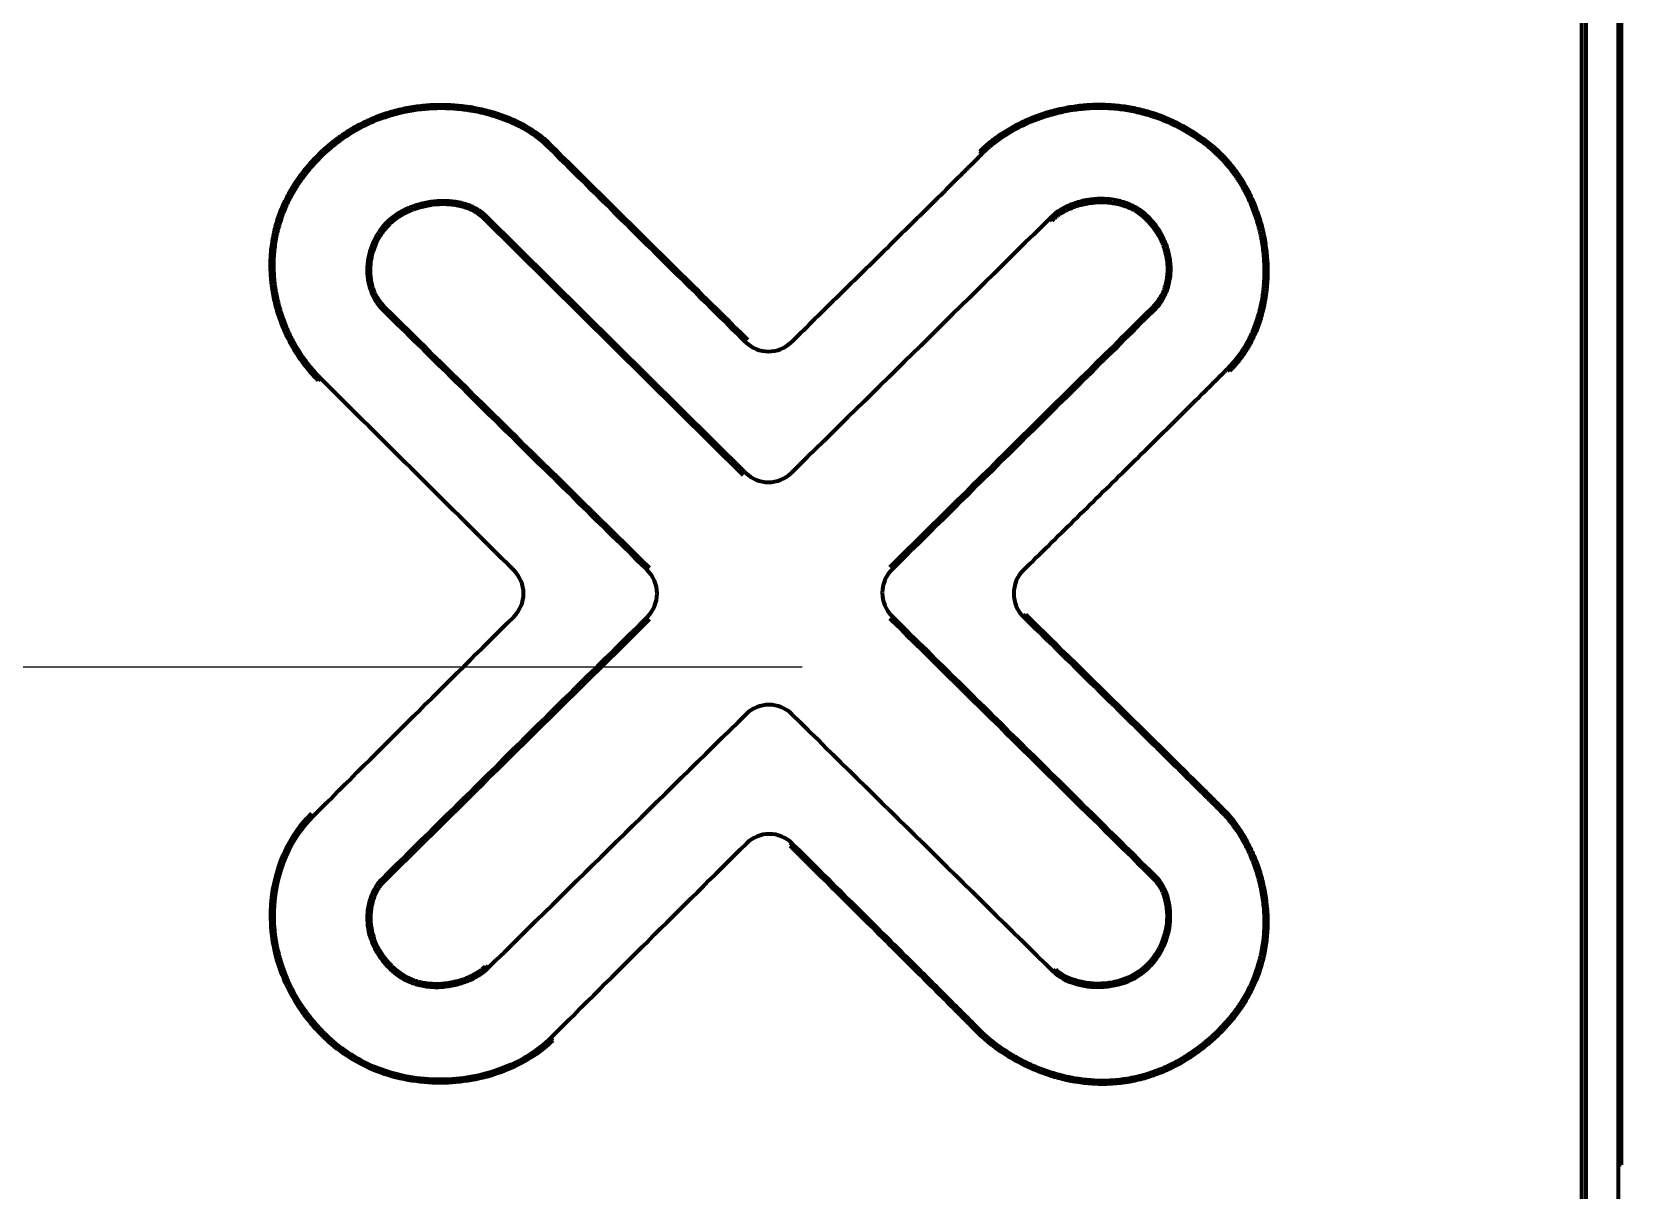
# Model space of a CAD drawing. Header units: inches. Extents: x -3077 to 7201, y 316 to 5463.
# Drawn here: x 3662.25 to 3710.94, y 2040.48 to 2075.95 of the extents above; entities that cross this region are included whole.
import ezdxf

# ---------------------------------------------------------------- set-up
doc = ezdxf.new("R2010")
doc.units = ezdxf.units.IN

# ---------------------------------------------------------------- blocks, each defined once
blk = doc.blocks.new('A$C29D5572B')
at = {"color": 1}
blk.add_line((-50, 0), (50, 0), dxfattribs=at)
blk = doc.blocks.new('A$C0F8E2EAE')
blk.add_blockref('A$C29D5572B', (0, 0))

msp = doc.modelspace()

# ---------------------------------------------------------------- linework, layer by layer
at = {"linetype": 'Continuous', "lineweight": 70}
for p, q in [((3710.888, 2043.256), (3710.888, 2104.256)), ((3710.938, 2104.256), (3710.938, 2043.256)), ((3710.852, 2037.052), (3710.852, 2083.41)), ((3709.727, 2035.481), (3709.727, 2082.031)), ((3709.852, 2081.956), (3709.852, 2035.556)), ((3678.096, 2072.395), (3678.167, 2072.465)), ((3691.366, 2072.218), (3691.295, 2072.288)), ((3698.276, 2072.441), (3698.338, 2072.519)), ((3673.144, 2070.131), (3673.215, 2070.06)), ((3676.163, 2070.316), (3676.093, 2070.243)), ((3684.045, 2062.376), (3676.093, 2070.243)), ((3684.116, 2062.447), (3676.163, 2070.316)), ((3693.437, 2070.234), (3693.509, 2070.164)), ((3696.428, 2070.303), (3696.358, 2070.231)), ((3672.991, 2067.451), (3673.061, 2067.522)), ((3696.66, 2067.451), (3696.59, 2067.522)), ((3671.092, 2065.346), (3671.022, 2065.275)), ((3698.881, 2065.634), (3698.951, 2065.564)), ((3692.628, 2058.037), (3692.698, 2058.109)), ((3698.696, 2052.062), (3698.767, 2052.133)), ((3685.548, 2051.097), (3685.478, 2051.026)), ((3672.959, 2049.988), (3673.03, 2049.917)), ((3696.69, 2050.081), (3696.619, 2050.01)), ((3673.207, 2047.278), (3673.277, 2047.349)), ((3676.224, 2047.278), (3676.153, 2047.349)), ((3693.549, 2047.171), (3693.619, 2047.242)), ((3693.643, 2047.218), (3693.575, 2047.145)), ((3691.265, 2045.41), (3691.193, 2045.34)), ((3678.214, 2045.072), (3678.143, 2045.142)), ((3710.888, 2043.756), (3710.852, 2043.756)), ((3710.888, 2041.256), (3710.888, 2043.256)), ((3710.938, 2043.256), (3710.938, 2041.256)), ((3710.938, 2041.256), (3710.888, 2041.256))]:
    msp.add_line(p, q, dxfattribs=at)
for centre, radius, start, end in [((5105.449, 3511.595), 2026.977, 225.23677, 225.47603), ((5105.449, 3511.595), 2026.877, 225.236811, 225.47603), ((-620.75, 6447.435), 6145.901, 314.481055, 314.584597), ((6902.845, 5341.064), 4598.751, 225.385511, 225.52738), ((6902.845, 5341.064), 4598.651, 225.38552, 225.52738), ((-1957.813, 7778.538), 8036.665, 314.633821, 314.714601), ((-1957.813, 7778.538), 8036.765, 314.633821, 314.714601), ((3684.819, 2067.161), 1, 225.476, 314.4864), ((5679.082, 4081.026), 2845.169, 225.109511, 225.277687), ((3684.819, 2063.158), 1, 225.3071, 314.4811), ((3676.314, 2058.751), 1, 314.7305, 45.2777), ((3680.405, 2058.749), 1, 314.6169, 45.5274), ((3689.305, 2058.773), 1, 134.6338, 225.4217), ((3693.329, 2058.751), 1, 134.4807, 225.5483), ((5921.894, -208.057), 3189.776, 134.730473, 134.885454), ((10438.996, -4790.825), 9621.641, 134.61693, 134.685132), ((10438.996, -4790.825), 9621.541, 134.61693, 134.685132), ((-2924.197, -4652.809), 9421.412, 45.352632, 45.42172), ((-2924.197, -4652.809), 9421.512, 45.352629, 45.42172), ((9127.433, -3486.266), 7767.612, 134.488725, 134.570552), ((3684.832, 2054.345), 1, 45.5065, 134.4887), ((-1702.415, -3429.005), 7687.973, 45.422706, 45.506515), ((3684.844, 2050.387), 1, 45.2645, 134.7135), ((5720.807, -6.038), 2894.791, 134.713518, 134.88081)]:
    msp.add_arc(centre, radius, start, end, dxfattribs=at)
for points, knots in [([(3671.022, 2065.275), (3670.993, 2065.304), (3670.964, 2065.334), (3670.908, 2065.393), (3670.825, 2065.483), (3670.746, 2065.576), (3670.593, 2065.765), (3670.498, 2065.895), (3670.321, 2066.165), (3670.239, 2066.304), (3670.125, 2066.518), (3670.088, 2066.591), (3670.036, 2066.702), (3670.019, 2066.739), (3669.986, 2066.813), (3669.97, 2066.851), (3669.892, 2067.039), (3669.837, 2067.191), (3669.741, 2067.5), (3669.7, 2067.657), (3669.651, 2067.895), (3669.637, 2067.975), (3669.618, 2068.095), (3669.612, 2068.136), (3669.601, 2068.216), (3669.596, 2068.257), (3669.575, 2068.46), (3669.566, 2068.622), (3669.565, 2068.945), (3669.573, 2069.107), (3669.606, 2069.428), (3669.631, 2069.588), (3669.673, 2069.788), (3669.682, 2069.828), (3669.701, 2069.907), (3669.732, 2070.026), (3669.813, 2070.297), (3669.959, 2070.672), (3670.106, 2070.958), (3670.227, 2071.167), (3670.27, 2071.236), (3670.336, 2071.338), (3670.358, 2071.372), (3670.404, 2071.439), (3670.428, 2071.473), (3670.547, 2071.638), (3670.648, 2071.765), (3670.86, 2072.008), (3670.971, 2072.125), (3671.203, 2072.349), (3671.323, 2072.456), (3671.512, 2072.608), (3671.576, 2072.658), (3671.675, 2072.73), (3671.708, 2072.754), (3671.775, 2072.8), (3671.809, 2072.823), (3671.911, 2072.891), (3671.98, 2072.934), (3672.085, 2072.997), (3672.121, 2073.018), (3672.192, 2073.058), (3672.228, 2073.077), (3672.408, 2073.173), (3672.554, 2073.243), (3672.852, 2073.367), (3673.003, 2073.422), (3673.31, 2073.518), (3673.466, 2073.559), (3673.703, 2073.61), (3673.782, 2073.625), (3673.943, 2073.652), (3674.024, 2073.664), (3674.267, 2073.694), (3674.59, 2073.719), (3674.913, 2073.717), (3675.236, 2073.7), (3675.397, 2073.685), (3675.599, 2073.658), (3675.639, 2073.652), (3675.72, 2073.639), (3675.76, 2073.632), (3675.88, 2073.61), (3675.96, 2073.594), (3676.197, 2073.54), (3676.353, 2073.498), (3676.66, 2073.398), (3676.811, 2073.342), (3677.034, 2073.245), (3677.108, 2073.21), (3677.217, 2073.156), (3677.254, 2073.137), (3677.326, 2073.098), (3677.361, 2073.079), (3677.538, 2072.977), (3677.674, 2072.888), (3677.868, 2072.741), (3677.93, 2072.69), (3678.021, 2072.609), (3678.051, 2072.581), (3678.11, 2072.524), (3678.139, 2072.495), (3678.167, 2072.465)], [0, 0, 0, 0, 0.007813, 0.007813, 0.015625, 0.03125, 0.03125, 0.0625, 0.0625, 0.09375, 0.09375, 0.109375, 0.109375, 0.117188, 0.117188, 0.125, 0.125, 0.15625, 0.15625, 0.1875, 0.1875, 0.203125, 0.203125, 0.210938, 0.210938, 0.21875, 0.21875, 0.25, 0.25, 0.28125, 0.28125, 0.3125, 0.3125, 0.320313, 0.320313, 0.328125, 0.34375, 0.375, 0.40625, 0.40625, 0.421875, 0.421875, 0.429687, 0.429687, 0.4375, 0.4375, 0.46875, 0.46875, 0.5, 0.5, 0.53125, 0.53125, 0.546875, 0.546875, 0.554687, 0.554687, 0.5625, 0.5625, 0.578125, 0.578125, 0.585937, 0.585937, 0.59375, 0.59375, 0.625, 0.625, 0.65625, 0.65625, 0.6875, 0.6875, 0.703125, 0.703125, 0.71875, 0.71875, 0.75, 0.78125, 0.78125, 0.8125, 0.8125, 0.820312, 0.820312, 0.828125, 0.828125, 0.84375, 0.84375, 0.875, 0.875, 0.90625, 0.90625, 0.921875, 0.921875, 0.929687, 0.929687, 0.9375, 0.9375, 0.96875, 0.96875, 0.984375, 0.984375, 0.992187, 0.992187, 1, 1, 1, 1]), ([(3671.092, 2065.346), (3671.064, 2065.375), (3671.036, 2065.403), (3670.981, 2065.462), (3670.9, 2065.55), (3670.822, 2065.641), (3670.673, 2065.826), (3670.58, 2065.954), (3670.406, 2066.218), (3670.325, 2066.354), (3670.214, 2066.565), (3670.178, 2066.636), (3670.127, 2066.744), (3670.11, 2066.781), (3670.078, 2066.854), (3670.062, 2066.89), (3669.985, 2067.075), (3669.931, 2067.224), (3669.837, 2067.527), (3669.798, 2067.68), (3669.749, 2067.914), (3669.735, 2067.992), (3669.717, 2068.11), (3669.711, 2068.15), (3669.7, 2068.229), (3669.696, 2068.269), (3669.675, 2068.468), (3669.666, 2068.627), (3669.665, 2068.943), (3669.673, 2069.101), (3669.705, 2069.416), (3669.73, 2069.573), (3669.771, 2069.769), (3669.78, 2069.808), (3669.799, 2069.886), (3669.829, 2070.002), (3669.909, 2070.268), (3670.052, 2070.635), (3670.196, 2070.915), (3670.316, 2071.12), (3670.357, 2071.187), (3670.422, 2071.287), (3670.444, 2071.321), (3670.49, 2071.386), (3670.513, 2071.419), (3670.63, 2071.581), (3670.729, 2071.705), (3670.937, 2071.944), (3671.046, 2072.058), (3671.273, 2072.277), (3671.391, 2072.382), (3671.576, 2072.531), (3671.639, 2072.58), (3671.736, 2072.65), (3671.768, 2072.674), (3671.834, 2072.719), (3671.867, 2072.742), (3671.967, 2072.808), (3672.035, 2072.851), (3672.138, 2072.912), (3672.173, 2072.932), (3672.243, 2072.972), (3672.278, 2072.991), (3672.454, 2073.085), (3672.598, 2073.153), (3673.035, 2073.335), (3673.336, 2073.429), (3673.724, 2073.512), (3673.802, 2073.527), (3673.959, 2073.554), (3674.038, 2073.565), (3674.276, 2073.594), (3674.593, 2073.619), (3674.91, 2073.617), (3675.226, 2073.601), (3675.384, 2073.586), (3675.582, 2073.559), (3675.621, 2073.553), (3675.7, 2073.541), (3675.74, 2073.534), (3675.858, 2073.513), (3675.936, 2073.497), (3676.168, 2073.445), (3676.321, 2073.403), (3676.622, 2073.306), (3676.77, 2073.25), (3676.989, 2073.155), (3677.061, 2073.122), (3677.204, 2073.051), (3677.275, 2073.013), (3677.483, 2072.894), (3677.616, 2072.807), (3677.804, 2072.664), (3677.865, 2072.614), (3677.954, 2072.535), (3677.983, 2072.508), (3678.04, 2072.453), (3678.068, 2072.424), (3678.096, 2072.395)], [0, 0, 0, 0, 0.007812, 0.007812, 0.015625, 0.03125, 0.03125, 0.0625, 0.0625, 0.09375, 0.09375, 0.109375, 0.109375, 0.117187, 0.117187, 0.125, 0.125, 0.15625, 0.15625, 0.1875, 0.1875, 0.203125, 0.203125, 0.210937, 0.210937, 0.21875, 0.21875, 0.25, 0.25, 0.28125, 0.28125, 0.3125, 0.3125, 0.320312, 0.320312, 0.328125, 0.34375, 0.375, 0.40625, 0.40625, 0.421875, 0.421875, 0.429687, 0.429687, 0.4375, 0.4375, 0.46875, 0.46875, 0.5, 0.5, 0.53125, 0.53125, 0.546875, 0.546875, 0.554687, 0.554687, 0.5625, 0.5625, 0.578125, 0.578125, 0.585937, 0.585937, 0.59375, 0.59375, 0.625, 0.625, 0.6875, 0.6875, 0.703125, 0.703125, 0.71875, 0.71875, 0.75, 0.78125, 0.78125, 0.8125, 0.8125, 0.820312, 0.820312, 0.828125, 0.828125, 0.84375, 0.84375, 0.875, 0.875, 0.90625, 0.90625, 0.921875, 0.921875, 0.9375, 0.9375, 0.96875, 0.96875, 0.984375, 0.984375, 0.992187, 0.992187, 1, 1, 1, 1]), ([(3691.295, 2072.288), (3691.352, 2072.346), (3691.411, 2072.401), (3691.501, 2072.482), (3691.532, 2072.509), (3691.594, 2072.56), (3691.625, 2072.586), (3691.782, 2072.711), (3691.913, 2072.803), (3692.181, 2072.974), (3692.319, 2073.052), (3692.603, 2073.197), (3692.749, 2073.263), (3692.973, 2073.353), (3693.048, 2073.381), (3693.2, 2073.434), (3693.276, 2073.459), (3693.506, 2073.528), (3693.66, 2073.568), (3693.971, 2073.634), (3694.285, 2073.686), (3694.603, 2073.712), (3694.804, 2073.719), (3694.844, 2073.72), (3694.925, 2073.721), (3694.965, 2073.721), (3695.086, 2073.72), (3695.166, 2073.717), (3695.406, 2073.704), (3695.565, 2073.689), (3695.88, 2073.643), (3696.192, 2073.584), (3696.5, 2073.496), (3696.691, 2073.431), (3696.73, 2073.418), (3696.805, 2073.391), (3696.919, 2073.348), (3697.105, 2073.271), (3697.25, 2073.203), (3697.395, 2073.131), (3697.466, 2073.094), (3697.819, 2072.899), (3698.086, 2072.72), (3698.338, 2072.519)], [0, 0, 0, 0, 0.03125, 0.03125, 0.046875, 0.046875, 0.0625, 0.0625, 0.125, 0.125, 0.1875, 0.1875, 0.25, 0.25, 0.28125, 0.28125, 0.3125, 0.3125, 0.375, 0.375, 0.4375, 0.5, 0.5, 0.515625, 0.515625, 0.53125, 0.53125, 0.5625, 0.5625, 0.625, 0.625, 0.6875, 0.75, 0.75, 0.765625, 0.765625, 0.78125, 0.8125, 0.84375, 0.84375, 0.875, 0.875, 1, 1, 1, 1]), ([(3691.366, 2072.218), (3691.422, 2072.274), (3691.48, 2072.329), (3691.569, 2072.408), (3691.599, 2072.434), (3691.659, 2072.485), (3691.69, 2072.51), (3691.844, 2072.632), (3691.972, 2072.722), (3692.236, 2072.89), (3692.372, 2072.967), (3692.65, 2073.108), (3692.793, 2073.173), (3693.013, 2073.261), (3693.087, 2073.289), (3693.236, 2073.341), (3693.311, 2073.365), (3693.536, 2073.433), (3693.687, 2073.472), (3693.992, 2073.536), (3694.3, 2073.587), (3694.613, 2073.612), (3694.809, 2073.619), (3694.849, 2073.62), (3694.928, 2073.621), (3694.968, 2073.621), (3695.086, 2073.62), (3695.165, 2073.617), (3695.4, 2073.605), (3695.555, 2073.589), (3695.864, 2073.544), (3696.171, 2073.486), (3696.473, 2073.399), (3696.661, 2073.336), (3696.698, 2073.323), (3696.773, 2073.296), (3696.884, 2073.255), (3697.066, 2073.179), (3697.209, 2073.112), (3697.351, 2073.042), (3697.421, 2073.005), (3697.767, 2072.814), (3698.028, 2072.638), (3698.276, 2072.441)], [0, 0, 0, 0, 0.03125, 0.03125, 0.046875, 0.046875, 0.0625, 0.0625, 0.125, 0.125, 0.1875, 0.1875, 0.25, 0.25, 0.28125, 0.28125, 0.3125, 0.3125, 0.375, 0.375, 0.4375, 0.5, 0.5, 0.515625, 0.515625, 0.53125, 0.53125, 0.5625, 0.5625, 0.625, 0.625, 0.6875, 0.75, 0.75, 0.765625, 0.765625, 0.78125, 0.8125, 0.84375, 0.84375, 0.875, 0.875, 1, 1, 1, 1]), ([(3685.52, 2066.447), (3686.008, 2066.927), (3686.496, 2067.407), (3687.473, 2068.367), (3687.961, 2068.847), (3688.936, 2069.808), (3689.423, 2070.288), (3690.154, 2071.01), (3690.397, 2071.251), (3690.761, 2071.613), (3690.883, 2071.733), (3691.064, 2071.915), (3691.125, 2071.975), (3691.246, 2072.096), (3691.306, 2072.157), (3691.366, 2072.218)], [0, 0, 0, 0, 0.25, 0.25, 0.5, 0.5, 0.75, 0.75, 0.875, 0.875, 0.9375, 0.9375, 0.96875, 0.96875, 1, 1, 1, 1]), ([(3698.276, 2072.441), (3698.402, 2072.341), (3698.52, 2072.235), (3698.742, 2072.01), (3698.847, 2071.892), (3698.995, 2071.706), (3699.066, 2071.611), (3699.134, 2071.513), (3699.178, 2071.446), (3699.2, 2071.413), (3699.307, 2071.244), (3699.384, 2071.106), (3699.526, 2070.825), (3699.589, 2070.681), (3699.703, 2070.387), (3699.754, 2070.238), (3699.819, 2070.009), (3699.839, 2069.933), (3699.867, 2069.816), (3699.876, 2069.777), (3699.893, 2069.7), (3699.901, 2069.661), (3699.938, 2069.466), (3699.984, 2069.153), (3700.002, 2068.838), (3700.006, 2068.523), (3700, 2068.365), (3699.985, 2068.167), (3699.981, 2068.128), (3699.973, 2068.048), (3699.968, 2068.009), (3699.953, 2067.89), (3699.94, 2067.811), (3699.898, 2067.575), (3699.862, 2067.421), (3699.775, 2067.117), (3699.723, 2066.968), (3699.602, 2066.677), (3699.533, 2066.534), (3699.435, 2066.36), (3699.415, 2066.325), (3699.373, 2066.257), (3699.31, 2066.156), (3699.241, 2066.058), (3699.098, 2065.868), (3698.994, 2065.748), (3698.881, 2065.634)], [0, 0, 0, 0, 0.0625, 0.0625, 0.125, 0.125, 0.15625, 0.171875, 0.171875, 0.1875, 0.1875, 0.25, 0.25, 0.3125, 0.3125, 0.375, 0.375, 0.40625, 0.40625, 0.421875, 0.421875, 0.4375, 0.4375, 0.5, 0.5625, 0.5625, 0.625, 0.625, 0.640625, 0.640625, 0.65625, 0.65625, 0.6875, 0.6875, 0.75, 0.75, 0.8125, 0.8125, 0.875, 0.875, 0.890625, 0.890625, 0.90625, 0.9375, 0.9375, 1, 1, 1, 1]), ([(3698.338, 2072.519), (3698.467, 2072.417), (3698.587, 2072.309), (3698.815, 2072.079), (3698.922, 2071.958), (3699.073, 2071.768), (3699.146, 2071.671), (3699.215, 2071.571), (3699.261, 2071.503), (3699.283, 2071.469), (3699.392, 2071.297), (3699.472, 2071.156), (3699.616, 2070.867), (3699.681, 2070.72), (3699.798, 2070.421), (3699.849, 2070.268), (3699.916, 2070.034), (3699.937, 2069.956), (3699.965, 2069.837), (3699.974, 2069.797), (3699.991, 2069.717), (3699.999, 2069.678), (3700.037, 2069.478), (3700.084, 2069.159), (3700.102, 2068.837), (3700.106, 2068.515), (3700.1, 2068.354), (3700.083, 2068.151), (3700.08, 2068.111), (3700.071, 2068.029), (3700.066, 2067.989), (3700.056, 2067.908), (3700.05, 2067.868), (3700.037, 2067.787), (3700.031, 2067.747), (3699.994, 2067.546), (3699.957, 2067.388), (3699.867, 2067.078), (3699.814, 2066.926), (3699.69, 2066.628), (3699.619, 2066.483), (3699.519, 2066.305), (3699.498, 2066.269), (3699.456, 2066.2), (3699.39, 2066.096), (3699.32, 2065.997), (3699.174, 2065.802), (3699.067, 2065.679), (3698.951, 2065.564)], [0, 0, 0, 0, 0.0625, 0.0625, 0.125, 0.125, 0.15625, 0.171875, 0.171875, 0.1875, 0.1875, 0.25, 0.25, 0.3125, 0.3125, 0.375, 0.375, 0.40625, 0.40625, 0.421875, 0.421875, 0.4375, 0.4375, 0.5, 0.5625, 0.5625, 0.625, 0.625, 0.640625, 0.640625, 0.65625, 0.65625, 0.671875, 0.671875, 0.6875, 0.6875, 0.75, 0.75, 0.8125, 0.8125, 0.875, 0.875, 0.890625, 0.890625, 0.90625, 0.9375, 0.9375, 1, 1, 1, 1]), ([(3676.163, 2070.316), (3676.161, 2070.317), (3676.159, 2070.318), (3676.156, 2070.321), (3676.151, 2070.326), (3676.14, 2070.336), (3676.117, 2070.356), (3676.071, 2070.394), (3676.03, 2070.425), (3675.946, 2070.484), (3675.888, 2070.519), (3675.797, 2070.566), (3675.766, 2070.581), (3675.703, 2070.609), (3675.671, 2070.623), (3675.575, 2070.659), (3675.51, 2070.679), (3675.378, 2070.713), (3675.312, 2070.727), (3675.177, 2070.749), (3675.11, 2070.756), (3675.007, 2070.763), (3674.972, 2070.765), (3674.904, 2070.767), (3674.869, 2070.767), (3674.766, 2070.766), (3674.697, 2070.762), (3674.561, 2070.75), (3674.425, 2070.733), (3674.292, 2070.706), (3674.159, 2070.675), (3674.094, 2070.657), (3673.996, 2070.626), (3673.964, 2070.615), (3673.899, 2070.592), (3673.867, 2070.579), (3673.771, 2070.541), (3673.709, 2070.513), (3673.587, 2070.452), (3673.527, 2070.419), (3673.411, 2070.348), (3673.354, 2070.309), (3673.272, 2070.246), (3673.246, 2070.224), (3673.194, 2070.179), (3673.168, 2070.155), (3673.144, 2070.131)], [0, 0, 0, 0, 0.001953, 0.001953, 0.003906, 0.007812, 0.015625, 0.03125, 0.0625, 0.0625, 0.125, 0.125, 0.15625, 0.15625, 0.1875, 0.1875, 0.25, 0.25, 0.3125, 0.3125, 0.375, 0.375, 0.40625, 0.40625, 0.4375, 0.4375, 0.5, 0.5, 0.5625, 0.625, 0.625, 0.6875, 0.6875, 0.71875, 0.71875, 0.75, 0.75, 0.8125, 0.8125, 0.875, 0.875, 0.9375, 0.9375, 0.96875, 0.96875, 1, 1, 1, 1]), ([(3676.093, 2070.243), (3676.045, 2070.288), (3675.994, 2070.329), (3675.887, 2070.403), (3675.831, 2070.436), (3675.744, 2070.481), (3675.714, 2070.495), (3675.654, 2070.521), (3675.623, 2070.534), (3675.532, 2070.568), (3675.47, 2070.587), (3675.344, 2070.619), (3675.281, 2070.631), (3675.153, 2070.651), (3675.088, 2070.658), (3674.99, 2070.664), (3674.957, 2070.666), (3674.892, 2070.667), (3674.859, 2070.667), (3674.761, 2070.666), (3674.695, 2070.662), (3674.5, 2070.644), (3674.372, 2070.623), (3674.183, 2070.577), (3674.12, 2070.56), (3674.027, 2070.531), (3673.996, 2070.52), (3673.935, 2070.498), (3673.904, 2070.487), (3673.813, 2070.45), (3673.753, 2070.424), (3673.637, 2070.366), (3673.58, 2070.334), (3673.469, 2070.266), (3673.415, 2070.23), (3673.337, 2070.17), (3673.312, 2070.149), (3673.262, 2070.106), (3673.238, 2070.083), (3673.215, 2070.06)], [0, 0, 0, 0, 0.0625, 0.0625, 0.125, 0.125, 0.15625, 0.15625, 0.1875, 0.1875, 0.25, 0.25, 0.3125, 0.3125, 0.375, 0.375, 0.40625, 0.40625, 0.4375, 0.4375, 0.5, 0.5, 0.625, 0.625, 0.6875, 0.6875, 0.71875, 0.71875, 0.75, 0.75, 0.8125, 0.8125, 0.875, 0.875, 0.9375, 0.9375, 0.96875, 0.96875, 1, 1, 1, 1]), ([(3696.428, 2070.303), (3696.331, 2070.398), (3696.224, 2070.479), (3696.079, 2070.566), (3696.049, 2070.583), (3695.989, 2070.614), (3695.959, 2070.629), (3695.867, 2070.671), (3695.805, 2070.695), (3695.679, 2070.738), (3695.615, 2070.756), (3695.517, 2070.779), (3695.484, 2070.786), (3695.418, 2070.799), (3695.384, 2070.804), (3695.284, 2070.818), (3695.15, 2070.831), (3695.015, 2070.833), (3694.914, 2070.83), (3694.88, 2070.828), (3694.812, 2070.824), (3694.779, 2070.821), (3694.679, 2070.81), (3694.612, 2070.801), (3694.481, 2070.776), (3694.415, 2070.761), (3694.286, 2070.727), (3694.222, 2070.707), (3694.126, 2070.672), (3694.094, 2070.66), (3694.032, 2070.635), (3694.001, 2070.621), (3693.91, 2070.579), (3693.85, 2070.548), (3693.735, 2070.48), (3693.679, 2070.443), (3693.611, 2070.392), (3693.598, 2070.381), (3693.571, 2070.36), (3693.532, 2070.327), (3693.495, 2070.293), (3693.472, 2070.269)], [0, 0, 0, 0, 0.125, 0.125, 0.15625, 0.15625, 0.1875, 0.1875, 0.25, 0.25, 0.3125, 0.3125, 0.34375, 0.34375, 0.375, 0.375, 0.4375, 0.5, 0.5, 0.53125, 0.53125, 0.5625, 0.5625, 0.625, 0.625, 0.6875, 0.6875, 0.75, 0.75, 0.78125, 0.78125, 0.8125, 0.8125, 0.875, 0.875, 0.9375, 0.9375, 0.953125, 0.953125, 0.96875, 1, 1, 1, 1]), ([(3693.509, 2070.164), (3693.52, 2070.176), (3693.531, 2070.188), (3693.554, 2070.211), (3693.59, 2070.245), (3693.627, 2070.277), (3693.678, 2070.318), (3693.705, 2070.337), (3693.758, 2070.375), (3693.785, 2070.392), (3693.868, 2070.443), (3693.925, 2070.474), (3694.042, 2070.531), (3694.102, 2070.556), (3694.194, 2070.591), (3694.224, 2070.601), (3694.286, 2070.622), (3694.317, 2070.631), (3694.411, 2070.657), (3694.474, 2070.672), (3694.601, 2070.697), (3694.665, 2070.708), (3694.762, 2070.719), (3694.794, 2070.722), (3694.859, 2070.727), (3694.892, 2070.729), (3694.989, 2070.733), (3695.12, 2070.732), (3695.25, 2070.721), (3695.347, 2070.709), (3695.379, 2070.704), (3695.443, 2070.692), (3695.475, 2070.686), (3695.57, 2070.665), (3695.632, 2070.648), (3695.755, 2070.607), (3695.815, 2070.584), (3695.904, 2070.545), (3695.933, 2070.53), (3695.991, 2070.501), (3696.02, 2070.485), (3696.161, 2070.402), (3696.264, 2070.323), (3696.358, 2070.231)], [0, 0, 0, 0, 0.015625, 0.015625, 0.03125, 0.0625, 0.0625, 0.09375, 0.09375, 0.125, 0.125, 0.1875, 0.1875, 0.25, 0.25, 0.28125, 0.28125, 0.3125, 0.3125, 0.375, 0.375, 0.4375, 0.4375, 0.46875, 0.46875, 0.5, 0.5, 0.5625, 0.625, 0.625, 0.65625, 0.65625, 0.6875, 0.6875, 0.75, 0.75, 0.8125, 0.8125, 0.84375, 0.84375, 0.875, 0.875, 1, 1, 1, 1]), ([(3673.144, 2070.131), (3673.056, 2070.043), (3672.977, 2069.948), (3672.888, 2069.821), (3672.871, 2069.795), (3672.837, 2069.743), (3672.821, 2069.716), (3672.775, 2069.636), (3672.747, 2069.581), (3672.669, 2069.414), (3672.627, 2069.299), (3672.587, 2069.149), (3672.58, 2069.119), (3672.566, 2069.058), (3672.56, 2069.028), (3672.545, 2068.937), (3672.529, 2068.815), (3672.525, 2068.692), (3672.526, 2068.569), (3672.529, 2068.507), (3672.539, 2068.415), (3672.543, 2068.384), (3672.553, 2068.322), (3672.558, 2068.292), (3672.571, 2068.231), (3672.578, 2068.201), (3672.594, 2068.141), (3672.603, 2068.111), (3672.631, 2068.023), (3672.653, 2067.965), (3672.703, 2067.853), (3672.731, 2067.798), (3672.779, 2067.719), (3672.795, 2067.693), (3672.83, 2067.641), (3672.849, 2067.616), (3672.906, 2067.542), (3672.947, 2067.495), (3672.991, 2067.451)], [0, 0, 0, 0, 0.125, 0.125, 0.15625, 0.15625, 0.1875, 0.1875, 0.25, 0.25, 0.375, 0.375, 0.40625, 0.40625, 0.4375, 0.4375, 0.5, 0.5625, 0.5625, 0.625, 0.625, 0.65625, 0.65625, 0.6875, 0.6875, 0.71875, 0.71875, 0.75, 0.75, 0.8125, 0.8125, 0.875, 0.875, 0.90625, 0.90625, 0.9375, 0.9375, 1, 1, 1, 1]), ([(3696.358, 2070.231), (3696.404, 2070.187), (3696.447, 2070.141), (3696.53, 2070.047), (3696.57, 2069.998), (3696.682, 2069.848), (3696.748, 2069.742), (3696.82, 2069.602), (3696.834, 2069.573), (3696.86, 2069.516), (3696.873, 2069.487), (3696.908, 2069.4), (3696.929, 2069.341), (3696.985, 2069.162), (3697.011, 2069.04), (3697.03, 2068.883), (3697.033, 2068.852), (3697.037, 2068.789), (3697.039, 2068.757), (3697.041, 2068.663), (3697.039, 2068.6), (3697.032, 2068.506), (3697.029, 2068.475), (3697.021, 2068.412), (3697.016, 2068.381), (3696.999, 2068.288), (3696.984, 2068.227), (3696.949, 2068.107), (3696.928, 2068.048), (3696.891, 2067.962), (3696.871, 2067.92), (3696.849, 2067.878), (3696.834, 2067.85), (3696.826, 2067.836), (3696.787, 2067.767), (3696.717, 2067.662), (3696.634, 2067.567), (3696.589, 2067.522)], [0, 0, 0, 0, 0.0625, 0.0625, 0.125, 0.125, 0.25, 0.25, 0.28125, 0.28125, 0.3125, 0.3125, 0.375, 0.375, 0.5, 0.5, 0.53125, 0.53125, 0.5625, 0.5625, 0.625, 0.625, 0.65625, 0.65625, 0.6875, 0.6875, 0.75, 0.75, 0.8125, 0.8125, 0.84375, 0.859375, 0.859375, 0.875, 0.875, 0.9375, 1, 1, 1, 1]), ([(3696.659, 2067.451), (3696.707, 2067.499), (3696.794, 2067.598), (3696.868, 2067.709), (3696.91, 2067.781), (3696.918, 2067.795), (3696.934, 2067.824), (3696.957, 2067.869), (3696.978, 2067.913), (3697.018, 2068.004), (3697.04, 2068.066), (3697.078, 2068.191), (3697.094, 2068.255), (3697.112, 2068.353), (3697.118, 2068.386), (3697.127, 2068.452), (3697.13, 2068.485), (3697.138, 2068.584), (3697.141, 2068.65), (3697.139, 2068.749), (3697.138, 2068.783), (3697.133, 2068.849), (3697.13, 2068.882), (3697.112, 2069.047), (3697.084, 2069.176), (3697.027, 2069.365), (3697.005, 2069.427), (3696.968, 2069.518), (3696.955, 2069.549), (3696.927, 2069.609), (3696.913, 2069.639), (3696.838, 2069.787), (3696.768, 2069.899), (3696.65, 2070.057), (3696.609, 2070.109), (3696.522, 2070.208), (3696.476, 2070.257), (3696.428, 2070.303)], [0, 0, 0, 0, 0.0625, 0.125, 0.125, 0.140625, 0.140625, 0.15625, 0.1875, 0.1875, 0.25, 0.25, 0.3125, 0.3125, 0.34375, 0.34375, 0.375, 0.375, 0.4375, 0.4375, 0.46875, 0.46875, 0.5, 0.5, 0.625, 0.625, 0.6875, 0.6875, 0.71875, 0.71875, 0.75, 0.75, 0.875, 0.875, 0.9375, 0.9375, 1, 1, 1, 1]), ([(3673.061, 2067.522), (3673.02, 2067.564), (3672.981, 2067.608), (3672.927, 2067.678), (3672.91, 2067.702), (3672.877, 2067.751), (3672.861, 2067.776), (3672.816, 2067.851), (3672.79, 2067.903), (3672.743, 2068.009), (3672.722, 2068.064), (3672.696, 2068.148), (3672.688, 2068.176), (3672.673, 2068.233), (3672.667, 2068.262), (3672.655, 2068.319), (3672.65, 2068.348), (3672.641, 2068.407), (3672.637, 2068.436), (3672.628, 2068.524), (3672.625, 2068.582), (3672.625, 2068.698), (3672.63, 2068.815), (3672.645, 2068.93), (3672.66, 2069.016), (3672.666, 2069.045), (3672.679, 2069.102), (3672.686, 2069.131), (3672.724, 2069.273), (3672.764, 2069.382), (3672.838, 2069.54), (3672.865, 2069.592), (3672.909, 2069.668), (3672.924, 2069.693), (3672.956, 2069.743), (3672.972, 2069.767), (3673.056, 2069.887), (3673.131, 2069.977), (3673.215, 2070.06)], [0, 0, 0, 0, 0.0625, 0.0625, 0.09375, 0.09375, 0.125, 0.125, 0.1875, 0.1875, 0.25, 0.25, 0.28125, 0.28125, 0.3125, 0.3125, 0.34375, 0.34375, 0.375, 0.375, 0.4375, 0.4375, 0.5, 0.5625, 0.5625, 0.59375, 0.59375, 0.625, 0.625, 0.75, 0.75, 0.8125, 0.8125, 0.84375, 0.84375, 0.875, 0.875, 1, 1, 1, 1]), ([(3698.881, 2065.634), (3698.751, 2065.505), (3698.622, 2065.376), (3698.362, 2065.117), (3698.233, 2064.988), (3697.843, 2064.602), (3697.063, 2063.829), (3696.281, 2063.058), (3695.238, 2062.031), (3694.716, 2061.517), (3693.672, 2060.49), (3693.15, 2059.977), (3692.628, 2059.464)], [0, 0, 0, 0, 0.0625, 0.0625, 0.125, 0.125, 0.25, 0.5, 0.5, 0.75, 0.75, 1, 1, 1, 1]), ([(3692.628, 2058.037), (3693.642, 2057.043), (3694.654, 2056.049), (3696.172, 2054.556), (3696.678, 2054.058), (3697.436, 2053.311), (3697.815, 2052.937), (3698.193, 2052.563), (3698.445, 2052.313), (3698.571, 2052.188), (3698.696, 2052.062)], [0, 0, 0, 0, 0.5, 0.5, 0.75, 0.75, 0.875, 0.9375, 0.9375, 1, 1, 1, 1]), ([(3692.698, 2058.109), (3693.712, 2057.114), (3694.725, 2056.12), (3696.243, 2054.627), (3696.749, 2054.129), (3697.507, 2053.382), (3697.885, 2053.008), (3698.264, 2052.634), (3698.516, 2052.384), (3698.641, 2052.259), (3698.767, 2052.133)], [0, 0, 0, 0, 0.5, 0.5, 0.75, 0.75, 0.875, 0.9375, 0.9375, 1, 1, 1, 1]), ([(3698.767, 2052.133), (3698.826, 2052.074), (3698.883, 2052.012), (3698.965, 2051.917), (3698.992, 2051.885), (3699.045, 2051.82), (3699.07, 2051.788), (3699.196, 2051.622), (3699.288, 2051.484), (3699.458, 2051.201), (3699.535, 2051.054), (3699.641, 2050.829), (3699.674, 2050.752), (3699.722, 2050.637), (3699.737, 2050.598), (3699.767, 2050.52), (3699.782, 2050.481), (3699.852, 2050.285), (3699.9, 2050.127), (3699.982, 2049.807), (3700.016, 2049.645), (3700.054, 2049.399), (3700.065, 2049.317), (3700.079, 2049.193), (3700.083, 2049.151), (3700.09, 2049.068), (3700.093, 2049.026), (3700.105, 2048.818), (3700.106, 2048.653), (3700.092, 2048.322), (3700.077, 2048.158), (3700.041, 2047.912), (3700.019, 2047.79), (3699.993, 2047.668), (3699.974, 2047.586), (3699.964, 2047.546), (3699.869, 2047.182), (3699.751, 2046.873), (3699.526, 2046.432), (3699.443, 2046.288), (3699.329, 2046.113), (3699.305, 2046.078), (3699.258, 2046.01), (3699.186, 2045.908), (3699.111, 2045.81), (3698.956, 2045.617), (3698.847, 2045.495), (3698.619, 2045.26), (3698.5, 2045.147), (3698.252, 2044.932), (3698.124, 2044.828), (3697.924, 2044.681), (3697.857, 2044.633), (3697.718, 2044.54), (3697.648, 2044.495), (3697.541, 2044.43), (3697.505, 2044.409), (3697.433, 2044.368), (3697.397, 2044.347), (3697.287, 2044.288), (3697.213, 2044.25), (3696.99, 2044.142), (3696.838, 2044.078), (3696.529, 2043.965), (3696.372, 2043.917), (3696.132, 2043.857), (3696.011, 2043.83), (3695.888, 2043.807), (3695.806, 2043.793), (3695.765, 2043.787), (3695.559, 2043.758), (3695.394, 2043.744), (3695.066, 2043.731), (3694.738, 2043.736), (3694.41, 2043.772), (3694.206, 2043.805), (3694.165, 2043.812), (3694.083, 2043.827), (3694.042, 2043.835), (3693.92, 2043.861), (3693.839, 2043.879), (3693.599, 2043.941), (3693.441, 2043.989), (3693.13, 2044.098), (3692.978, 2044.16), (3692.677, 2044.295), (3692.529, 2044.369), (3692.347, 2044.47), (3692.311, 2044.491), (3692.239, 2044.533), (3692.132, 2044.597), (3692.028, 2044.664), (3691.822, 2044.802), (3691.689, 2044.901), (3691.497, 2045.057), (3691.435, 2045.111), (3691.312, 2045.223), (3691.252, 2045.28), (3691.193, 2045.34)], [0, 0, 0, 0, 0.015625, 0.015625, 0.023437, 0.023437, 0.03125, 0.03125, 0.0625, 0.0625, 0.09375, 0.09375, 0.109375, 0.109375, 0.117187, 0.117187, 0.125, 0.125, 0.15625, 0.15625, 0.1875, 0.1875, 0.203125, 0.203125, 0.210937, 0.210937, 0.21875, 0.21875, 0.25, 0.25, 0.28125, 0.28125, 0.296875, 0.304687, 0.304687, 0.3125, 0.3125, 0.375, 0.375, 0.40625, 0.40625, 0.414062, 0.414062, 0.421875, 0.4375, 0.4375, 0.46875, 0.46875, 0.5, 0.5, 0.53125, 0.53125, 0.546875, 0.546875, 0.5625, 0.5625, 0.570312, 0.570312, 0.578125, 0.578125, 0.59375, 0.59375, 0.625, 0.625, 0.65625, 0.65625, 0.671875, 0.679687, 0.679687, 0.6875, 0.6875, 0.71875, 0.71875, 0.75, 0.78125, 0.78125, 0.789062, 0.789062, 0.796875, 0.796875, 0.8125, 0.8125, 0.84375, 0.84375, 0.875, 0.875, 0.90625, 0.90625, 0.914062, 0.914062, 0.921875, 0.9375, 0.9375, 0.96875, 0.96875, 0.984375, 0.984375, 1, 1, 1, 1]), ([(3678.214, 2045.072), (3677.801, 2044.66), (3676.739, 2044.025), (3674.867, 2043.659), (3673.201, 2043.908), (3672.118, 2044.439), (3671.614, 2044.799), (3671.343, 2045.027), (3671.155, 2045.207), (3670.978, 2045.391), (3670.758, 2045.641), (3670.402, 2046.105), (3669.988, 2046.833), (3669.668, 2047.786), (3669.432, 2049.637), (3669.973, 2051.184), (3670.825, 2052.03)], [0, 0, 0, 0, 0.113505, 0.237483, 0.367791, 0.436884, 0.471431, 0.488704, 0.505977, 0.522291, 0.538605, 0.571232, 0.636486, 0.701741, 0.766995, 1, 1, 1, 1]), ([(3671.224, 2045.283), (3671.166, 2045.34), (3671.052, 2045.458), (3670.835, 2045.705), (3670.486, 2046.16), (3670.08, 2046.874), (3669.766, 2047.809), (3669.535, 2049.622), (3670.065, 2051.135), (3670.896, 2051.96)], [0, 0, 0, 0, 0.033022, 0.066044, 0.132088, 0.264176, 0.396264, 0.528352, 1, 1, 1, 1]), ([(3698.696, 2052.062), (3698.754, 2052.004), (3698.81, 2051.944), (3698.891, 2051.851), (3698.917, 2051.819), (3698.968, 2051.756), (3698.994, 2051.724), (3699.117, 2051.561), (3699.207, 2051.426), (3699.372, 2051.148), (3699.448, 2051.004), (3699.552, 2050.783), (3699.584, 2050.708), (3699.647, 2050.557), (3699.676, 2050.48), (3699.758, 2050.25), (3699.805, 2050.095), (3699.885, 2049.781), (3699.918, 2049.622), (3699.956, 2049.382), (3699.967, 2049.301), (3699.984, 2049.138), (3699.991, 2049.057), (3700.005, 2048.812), (3700.006, 2048.65), (3699.992, 2048.326), (3699.977, 2048.165), (3699.941, 2047.924), (3699.92, 2047.804), (3699.894, 2047.684), (3699.876, 2047.605), (3699.866, 2047.565), (3699.772, 2047.208), (3699.656, 2046.906), (3699.435, 2046.474), (3699.353, 2046.333), (3699.241, 2046.162), (3699.218, 2046.128), (3699.171, 2046.06), (3699.101, 2045.961), (3699.027, 2045.864), (3698.875, 2045.676), (3698.768, 2045.556), (3698.544, 2045.326), (3698.427, 2045.216), (3698.184, 2045.005), (3698.058, 2044.904), (3697.862, 2044.76), (3697.796, 2044.713), (3697.66, 2044.622), (3697.591, 2044.578), (3697.487, 2044.514), (3697.451, 2044.494), (3697.381, 2044.453), (3697.345, 2044.433), (3697.237, 2044.375), (3697.165, 2044.338), (3696.946, 2044.232), (3696.797, 2044.169), (3696.494, 2044.059), (3696.34, 2044.012), (3696.105, 2043.953), (3695.986, 2043.927), (3695.866, 2043.905), (3695.785, 2043.891), (3695.745, 2043.885), (3695.543, 2043.857), (3695.382, 2043.843), (3695.06, 2043.831), (3694.738, 2043.836), (3694.417, 2043.872), (3694.217, 2043.905), (3694.177, 2043.912), (3694.097, 2043.926), (3694.057, 2043.934), (3693.937, 2043.959), (3693.858, 2043.978), (3693.622, 2044.038), (3693.467, 2044.086), (3693.163, 2044.193), (3693.013, 2044.253), (3692.719, 2044.386), (3692.574, 2044.459), (3692.395, 2044.558), (3692.36, 2044.578), (3692.29, 2044.619), (3692.185, 2044.682), (3692.083, 2044.748), (3691.881, 2044.883), (3691.751, 2044.98), (3691.563, 2045.133), (3691.501, 2045.186), (3691.381, 2045.295), (3691.322, 2045.351), (3691.265, 2045.41)], [0, 0, 0, 0, 0.015625, 0.015625, 0.023438, 0.023438, 0.03125, 0.03125, 0.0625, 0.0625, 0.09375, 0.09375, 0.109375, 0.109375, 0.125, 0.125, 0.15625, 0.15625, 0.1875, 0.1875, 0.203125, 0.203125, 0.21875, 0.21875, 0.25, 0.25, 0.28125, 0.28125, 0.296875, 0.304688, 0.304688, 0.3125, 0.3125, 0.375, 0.375, 0.40625, 0.40625, 0.414063, 0.414063, 0.421875, 0.4375, 0.4375, 0.46875, 0.46875, 0.5, 0.5, 0.53125, 0.53125, 0.546875, 0.546875, 0.5625, 0.5625, 0.570313, 0.570313, 0.578125, 0.578125, 0.59375, 0.59375, 0.625, 0.625, 0.65625, 0.65625, 0.671875, 0.679687, 0.679687, 0.6875, 0.6875, 0.71875, 0.71875, 0.75, 0.78125, 0.78125, 0.789062, 0.789062, 0.796875, 0.796875, 0.8125, 0.8125, 0.84375, 0.84375, 0.875, 0.875, 0.90625, 0.90625, 0.914062, 0.914062, 0.921875, 0.9375, 0.9375, 0.96875, 0.96875, 0.984375, 0.984375, 1, 1, 1, 1]), ([(3691.193, 2045.34), (3691.075, 2045.459), (3690.957, 2045.578), (3690.72, 2045.816), (3690.364, 2046.173), (3690.007, 2046.529), (3689.293, 2047.24), (3688.817, 2047.714), (3687.387, 2049.134), (3686.432, 2050.081), (3685.478, 2051.026)], [0, 0, 0, 0, 0.0625, 0.0625, 0.125, 0.25, 0.25, 0.5, 0.5, 1, 1, 1, 1]), ([(3691.265, 2045.41), (3691.147, 2045.529), (3691.028, 2045.649), (3690.791, 2045.887), (3690.435, 2046.243), (3690.078, 2046.599), (3689.364, 2047.311), (3688.887, 2047.784), (3687.457, 2049.205), (3686.503, 2050.152), (3685.548, 2051.097)], [0, 0, 0, 0, 0.0625, 0.0625, 0.125, 0.25, 0.25, 0.5, 0.5, 1, 1, 1, 1]), ([(3672.959, 2049.988), (3672.915, 2049.943), (3672.874, 2049.895), (3672.827, 2049.831), (3672.818, 2049.818), (3672.8, 2049.792), (3672.774, 2049.752), (3672.751, 2049.712), (3672.706, 2049.63), (3672.679, 2049.573), (3672.633, 2049.458), (3672.613, 2049.398), (3672.587, 2049.307), (3672.579, 2049.277), (3672.565, 2049.215), (3672.559, 2049.185), (3672.543, 2049.092), (3672.535, 2049.03), (3672.526, 2048.906), (3672.525, 2048.843), (3672.527, 2048.749), (3672.528, 2048.717), (3672.533, 2048.655), (3672.536, 2048.623), (3672.554, 2048.468), (3672.58, 2048.346), (3672.636, 2048.168), (3672.657, 2048.109), (3672.693, 2048.021), (3672.706, 2047.993), (3672.732, 2047.936), (3672.746, 2047.907), (3672.818, 2047.768), (3672.885, 2047.663), (3672.997, 2047.513), (3673.036, 2047.464), (3673.119, 2047.369), (3673.162, 2047.323), (3673.207, 2047.278)], [0, 0, 0, 0, 0.0625, 0.0625, 0.078125, 0.078125, 0.09375, 0.125, 0.125, 0.1875, 0.1875, 0.25, 0.25, 0.28125, 0.28125, 0.3125, 0.3125, 0.375, 0.375, 0.4375, 0.4375, 0.46875, 0.46875, 0.5, 0.5, 0.625, 0.625, 0.6875, 0.6875, 0.71875, 0.71875, 0.75, 0.75, 0.875, 0.875, 0.9375, 0.9375, 1, 1, 1, 1]), ([(3673.03, 2049.917), (3672.987, 2049.875), (3672.949, 2049.829), (3672.905, 2049.768), (3672.896, 2049.756), (3672.88, 2049.731), (3672.855, 2049.693), (3672.833, 2049.655), (3672.791, 2049.576), (3672.766, 2049.523), (3672.723, 2049.413), (3672.704, 2049.356), (3672.68, 2049.27), (3672.673, 2049.241), (3672.661, 2049.183), (3672.655, 2049.153), (3672.64, 2049.066), (3672.634, 2049.007), (3672.626, 2048.889), (3672.624, 2048.83), (3672.627, 2048.74), (3672.629, 2048.711), (3672.633, 2048.651), (3672.636, 2048.621), (3672.655, 2048.474), (3672.68, 2048.359), (3672.734, 2048.19), (3672.754, 2048.135), (3672.789, 2048.052), (3672.801, 2048.025), (3672.826, 2047.971), (3672.84, 2047.944), (3672.908, 2047.813), (3672.972, 2047.713), (3673.078, 2047.571), (3673.116, 2047.525), (3673.194, 2047.435), (3673.235, 2047.391), (3673.277, 2047.349)], [0, 0, 0, 0, 0.0625, 0.0625, 0.078125, 0.078125, 0.09375, 0.125, 0.125, 0.1875, 0.1875, 0.25, 0.25, 0.28125, 0.28125, 0.3125, 0.3125, 0.375, 0.375, 0.4375, 0.4375, 0.46875, 0.46875, 0.5, 0.5, 0.625, 0.625, 0.6875, 0.6875, 0.71875, 0.71875, 0.75, 0.75, 0.875, 0.875, 0.9375, 0.9375, 1, 1, 1, 1]), ([(3696.619, 2050.01), (3696.689, 2049.942), (3696.812, 2049.779), (3696.956, 2049.448), (3697.034, 2049.053), (3697.027, 2048.604), (3696.91, 2048.128), (3696.678, 2047.679), (3696.343, 2047.293), (3695.933, 2047.015), (3695.483, 2046.856), (3695.027, 2046.794), (3694.596, 2046.814), (3694.207, 2046.901), (3693.872, 2047.04), (3693.711, 2047.155), (3693.643, 2047.218)], [0, 0, 0, 0, 0.071372, 0.142805, 0.214238, 0.285671, 0.357103, 0.428536, 0.499969, 0.571402, 0.642835, 0.714268, 0.785701, 0.857134, 0.928567, 1, 1, 1, 1]), ([(3696.474, 2047.309), (3696.499, 2047.334), (3696.549, 2047.385), (3696.642, 2047.492), (3696.791, 2047.69), (3697.028, 2048.128), (3697.175, 2048.798), (3697.063, 2049.532), (3696.836, 2049.934), (3696.69, 2050.081)], [0, 0, 0, 0, 0.035013, 0.070026, 0.140051, 0.280103, 0.560205, 0.806404, 1, 1, 1, 1]), ([(3673.207, 2047.278), (3673.231, 2047.253), (3673.256, 2047.229), (3673.308, 2047.183), (3673.335, 2047.16), (3673.415, 2047.095), (3673.471, 2047.055), (3673.644, 2046.943), (3673.767, 2046.882), (3673.929, 2046.822), (3673.962, 2046.81), (3674.028, 2046.79), (3674.062, 2046.78), (3674.162, 2046.755), (3674.296, 2046.727), (3674.433, 2046.713), (3674.571, 2046.704), (3674.641, 2046.703), (3674.745, 2046.706), (3674.779, 2046.708), (3674.849, 2046.712), (3674.883, 2046.716), (3674.986, 2046.727), (3675.122, 2046.748), (3675.255, 2046.779), (3675.388, 2046.815), (3675.453, 2046.836), (3675.551, 2046.871), (3675.583, 2046.883), (3675.647, 2046.909), (3675.679, 2046.923), (3675.773, 2046.966), (3675.834, 2046.998), (3675.953, 2047.066), (3676.011, 2047.103), (3676.094, 2047.164), (3676.121, 2047.185), (3676.174, 2047.23), (3676.199, 2047.253), (3676.224, 2047.278)], [0, 0, 0, 0, 0.03125, 0.03125, 0.0625, 0.0625, 0.125, 0.125, 0.25, 0.25, 0.28125, 0.28125, 0.3125, 0.3125, 0.375, 0.4375, 0.4375, 0.5, 0.5, 0.53125, 0.53125, 0.5625, 0.5625, 0.625, 0.6875, 0.6875, 0.75, 0.75, 0.78125, 0.78125, 0.8125, 0.8125, 0.875, 0.875, 0.9375, 0.9375, 0.96875, 0.96875, 1, 1, 1, 1]), ([(3673.277, 2047.349), (3673.301, 2047.325), (3673.325, 2047.303), (3673.374, 2047.258), (3673.399, 2047.237), (3673.476, 2047.174), (3673.529, 2047.136), (3673.694, 2047.03), (3673.811, 2046.972), (3673.951, 2046.92), (3673.966, 2046.915), (3673.998, 2046.904), (3674.045, 2046.889), (3674.092, 2046.876), (3674.188, 2046.851), (3674.316, 2046.825), (3674.446, 2046.812), (3674.578, 2046.804), (3674.644, 2046.803), (3674.743, 2046.806), (3674.776, 2046.808), (3674.842, 2046.812), (3674.875, 2046.815), (3674.973, 2046.826), (3675.102, 2046.846), (3675.229, 2046.875), (3675.355, 2046.91), (3675.418, 2046.929), (3675.511, 2046.962), (3675.541, 2046.974), (3675.603, 2046.999), (3675.633, 2047.012), (3675.723, 2047.053), (3675.781, 2047.083), (3675.895, 2047.147), (3675.95, 2047.183), (3676.029, 2047.24), (3676.055, 2047.26), (3676.105, 2047.303), (3676.13, 2047.325), (3676.153, 2047.349)], [0, 0, 0, 0, 0.03125, 0.03125, 0.0625, 0.0625, 0.125, 0.125, 0.25, 0.25, 0.265625, 0.265625, 0.28125, 0.3125, 0.3125, 0.375, 0.4375, 0.4375, 0.5, 0.5, 0.53125, 0.53125, 0.5625, 0.5625, 0.625, 0.6875, 0.6875, 0.75, 0.75, 0.78125, 0.78125, 0.8125, 0.8125, 0.875, 0.875, 0.9375, 0.9375, 0.96875, 0.96875, 1, 1, 1, 1]), ([(3693.575, 2047.145), (3693.733, 2046.999), (3694.164, 2046.785), (3694.91, 2046.66), (3695.614, 2046.77), (3696.073, 2046.99), (3696.282, 2047.137), (3696.394, 2047.231), (3696.448, 2047.283), (3696.474, 2047.309)], [0, 0, 0, 0, 0.194116, 0.446028, 0.723014, 0.861507, 0.930753, 0.965377, 1, 1, 1, 1]), ([(3678.143, 2045.142), (3677.743, 2044.743), (3676.704, 2044.121), (3674.864, 2043.761), (3673.229, 2044.006), (3672.169, 2044.526), (3671.675, 2044.878), (3671.41, 2045.102), (3671.285, 2045.221), (3671.224, 2045.283)], [0, 0, 0, 0, 0.224328, 0.469355, 0.726893, 0.863446, 0.931723, 0.965862, 1, 1, 1, 1])]:
    msp.add_open_spline(points, degree=3, knots=knots, dxfattribs=at)
for points in [[(3693.437, 2070.234), (3693.449, 2070.245), (3693.461, 2070.257), (3693.472, 2070.269)], [(3693.549, 2047.17), (3693.557, 2047.162), (3693.566, 2047.153), (3693.575, 2047.145)], [(3693.619, 2047.242), (3693.627, 2047.234), (3693.635, 2047.226), (3693.643, 2047.218)]]:
    msp.add_open_spline(points, degree=3, dxfattribs=at)

# ---------------------------------------------------------------- block references
msp.add_blockref('A$C0F8E2EAE', (3635.852, 2056.506))

doc.saveas('drawing.dxf')
